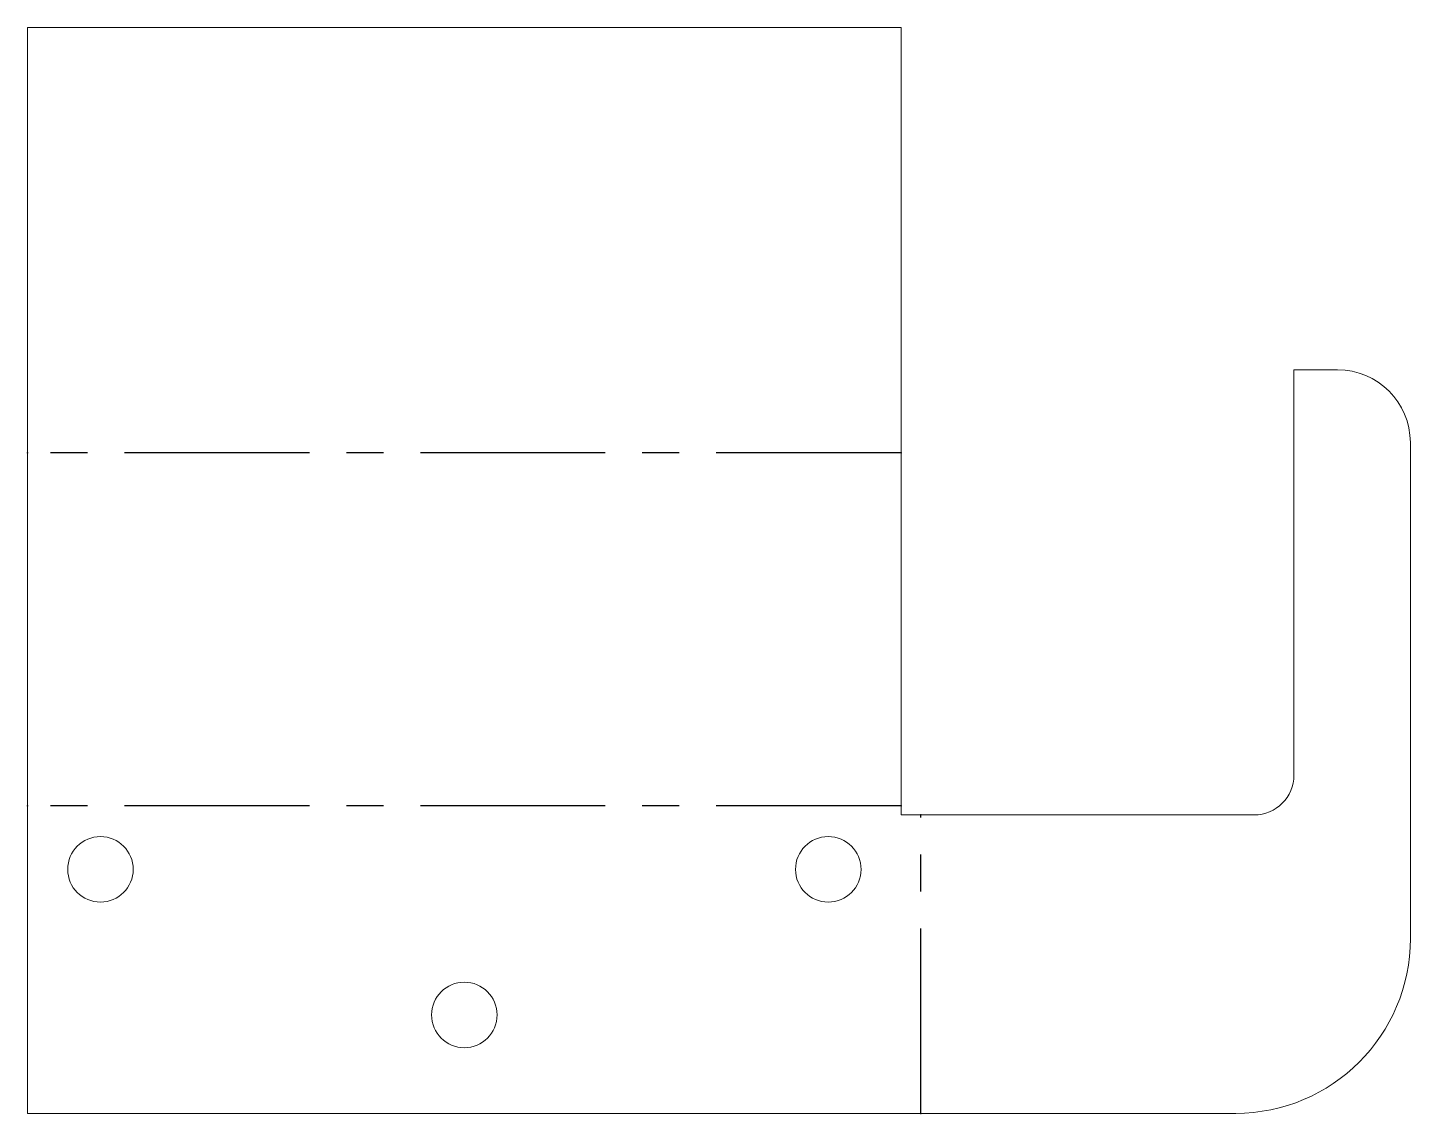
# Model space of a CAD drawing. Header units: millimetres. Extents: x -67.4 to 27.5, y 2.7 to 77.3.
import ezdxf

# ---------------------------------------------------------------- set-up
doc = ezdxf.new("R2010")
doc.units = ezdxf.units.MM
doc.header["$PDSIZE"] = -1
doc.linetypes.add('CENTERX2', pattern=[20.32, 12.7, -2.54, 2.54, -2.54])

msp = doc.modelspace()

# ---------------------------------------------------------------- linework, layer by layer
at = {"color": 7, "linetype": 'Continuous', "lineweight": 15}
for p, q in [((-67.443, 2.74), (-67.443, 77.319)), ((-7.443, 77.319), (-67.443, 77.319)), ((-7.443, 77.319), (-7.443, 23.237)), ((19.545, 25.973), (19.545, 53.813)), ((19.545, 53.813), (22.545, 53.813)), ((27.545, 48.813), (27.545, 14.74)), ((-7.443, 23.237), (16.808, 23.237)), ((15.545, 2.74), (-67.443, 2.74))]:
    msp.add_line(p, q, dxfattribs=at)
at = {"color": 7, "linetype": 'CENTERX2'}
for p, q in [((-7.443, 48.115), (-67.443, 48.115)), ((-7.443, 23.864), (-67.443, 23.864)), ((-6.079, 2.74), (-6.079, 23.237))]:
    msp.add_line(p, q, dxfattribs=at)
at = {"color": 7, "linetype": 'Continuous', "lineweight": 15}
for centre in [(-62.443, 19.5), (-12.443, 19.5), (-37.443, 9.5)]:
    msp.add_circle(centre, 2.25, dxfattribs=at)
for centre, radius, start, end in [((22.545, 48.813), 5, 0, 90), ((16.808, 25.973), 2.737, 270, 0), ((15.545, 14.74), 12, 270, 0)]:
    msp.add_arc(centre, radius, start, end, dxfattribs=at)
at = {"color": 7, "linetype": 'Continuous'}
for p in [(-67.443, 48.115), (-7.443, 48.115), (-67.443, 23.864), (-7.443, 23.864), (-6.079, 23.237), (-6.079, 2.74)]:
    msp.add_point(p, dxfattribs=at)

doc.saveas('drawing.dxf')
